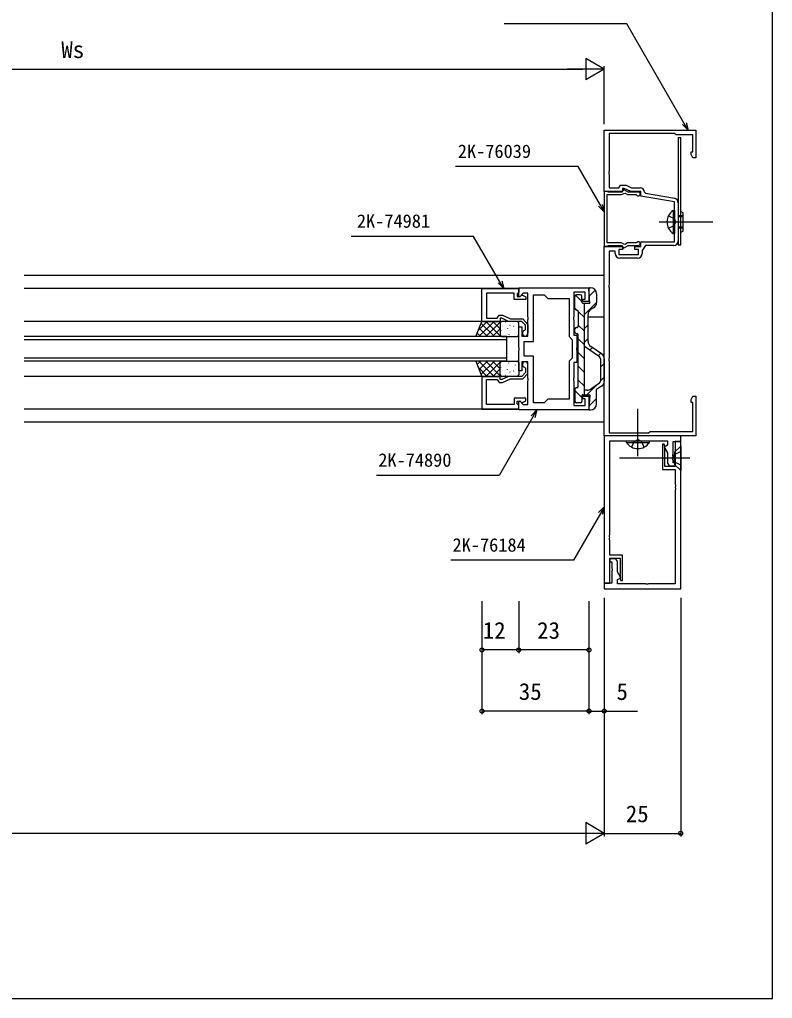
# Model space of a CAD drawing. Units: millimetres, scale not verified. Extents: x -437 to 438, y -681 to 679.
# Drawn here: x 192.1 to 438.3, y -681.2 to -361 of the extents above; entities that cross this region are included whole.
import ezdxf
from ezdxf.enums import TextEntityAlignment as Align

# ---------------------------------------------------------------- set-up
doc = ezdxf.new("R2010")
doc.units = ezdxf.units.MM
doc.header["$LTSCALE"] = 4
for name, color, linetype in [('0-2_YKK_11', 7, 'Continuous'), ('0-3_YKK_12', 2, 'Continuous'), ('0-4_YKK_13', 4, 'Continuous'), ('0-6_YKK_D', 6, 'Continuous'), ('0-7_YKK_ZWAK', 7, 'Continuous')]:
    doc.layers.add(name, color=color, linetype=linetype)
doc.styles.add('ＭＳ ゴシック', font='')
doc.styles.get('ＭＳ ゴシック').set_extended_font_data('MS Gothic')

msp = doc.modelspace()

# ---------------------------------------------------------------- linework, layer by layer
at = {"layer": '0-2_YKK_11'}
for p, q in [((407.5, -420.891), (407.5, -433.4)), ((394.2, -439), (388.4, -439)), ((408.3, -497.2), (383.3, -497.2)), ((383.3, -547.2), (408.3, -547.2))]:
    msp.add_line(p, q, dxfattribs=at)
for points in [[(383.3, -497.2), (383.3, -435.2), (389.3, -435.2), (389.3, -436.2), (388.1, -436.2), (388.1, -437.8), (394.5, -437.8), (394.5, -436.2), (393.3, -436.2), (393.3, -435.2), (395.3, -435.2), (395.3, -433.7), (406.3, -433.7), (406.3, -420.64), (395.3, -418.7), (395.3, -417.2), (391.945, -417.2), (389.8, -416.2), (389.3, -416.2), (389.3, -417.2), (383.3, -417.2), (383.3, -397.2), (413.3, -397.2), (413.3, -406.2), (412.3, -406.2), (411.67, -405.109), (411.67, -404.2), (412.3, -404.2), (412.3, -398.7), (406.8, -398.7), (406.3, -398.2), (384.9, -398.2), (384.9, -410.742), (384.78, -410.925), (384.78, -411.475), (384.9, -411.658), (384.9, -416), (388.1, -416), (388.562, -415.2), (390.495, -415.2)], [(390.495, -415.2), (392.211, -416), (395, -416)], [(394.5, -417.45), (391.151, -417.45), (389.575, -416.54), (389.05, -417.45), (384.733, -417.45), (384.473, -417.3), (384.3, -417.2), (383.3, -417.2)], [(383.3, -417.2), (383.3, -435.1), (384.3, -435.1), (384.473, -435), (384.733, -434.85), (389.05, -434.85), (389.575, -435.76), (391.151, -434.85), (394.5, -434.85)], [(394.001, -433.917), (393.752, -434.05), (390.937, -434.05), (390.119, -434.522), (389.73, -434.444), (388.935, -434.05), (384.3, -434.05), (384.3, -418.25), (388.935, -418.25), (389.73, -417.856), (390.119, -417.778), (390.937, -418.25), (393.752, -418.25), (394.001, -418.383)], [(396.499, -417.451), (396.747, -417.737), (406.26, -419.414)], [(406, -434.9), (396.8, -434.9), (395.7, -436.471), (395.7, -437.5)], [(386.9, -437.5), (386.9, -436.7), (384.9, -436.7), (384.9, -447.742), (384.78, -447.925), (384.78, -448.475), (384.9, -448.658), (384.9, -471.742), (384.78, -471.925), (384.78, -472.475), (384.9, -472.658), (384.9, -496.2), (397.8, -496.2), (398.3, -495.7), (412.3, -495.7), (412.3, -486.2), (411.67, -486.2), (411.67, -485.291), (412.3, -484.2), (413.3, -484.2), (413.3, -497.2), (383.3, -497.2)], [(343.3, -449), (355.3, -449), (355.3, -450.2), (355, -450.5), (354.8, -450.7), (354.8, -451.6), (355.75, -451.6), (356.25, -451.1), (356.561, -451.1), (357.6, -451.7), (357.6, -452.6), (353.8, -452.6), (353.8, -450.5), (344.8, -450.5), (344.8, -458.7), (348.3, -458.7), (348.877, -457.7), (350.022, -457.7), (352.595, -458.9), (356.65, -458.9), (358.3, -460.687), (358.3, -463.6)], [(357.25, -462.713), (357.5, -462.417), (357.5, -461), (356.3, -459.7), (351.945, -459.7), (349.8, -458.7), (349.3, -458.7), (349.3, -459.7), (343.3, -459.7), (343.3, -449)], [(355.3, -448.7), (378.3, -448.7), (378.3, -453.2), (376.3, -453.2), (376.3, -452.4), (377.1, -452.4), (377.1, -450.2), (373.3, -450.2), (373.3, -458.242), (373.18, -458.425), (373.18, -458.975), (373.3, -459.158), (373.3, -464.2), (374.3, -464.2), (374.3, -468.242), (374.18, -468.425), (374.18, -468.975), (374.3, -469.158), (374.3, -473.2), (373.3, -473.2), (373.3, -478.242), (373.18, -478.425), (373.18, -478.975), (373.3, -479.158), (373.3, -487.2), (377.1, -487.2), (377.1, -485), (376.3, -485), (376.3, -484.2), (378.3, -484.2), (378.3, -488.7), (355.3, -488.7), (355.3, -485.9), (355.67, -485.746), (356.824, -486.9), (358.3, -486.9), (358.3, -479.158), (358.42, -478.975), (358.42, -478.425), (358.3, -478.242)], [(358.3, -478.242), (358.3, -472.9), (356.3, -472.9), (356.3, -475.9), (355.3, -475.9), (355.3, -469.158), (355.42, -468.975), (355.42, -468.425), (355.3, -468.242), (355.3, -461.5), (356.3, -461.5), (356.3, -464.5), (358.3, -464.5), (358.3, -459.158), (358.42, -458.975), (358.42, -458.425), (358.3, -458.242), (358.3, -450.5), (356.824, -450.5), (355.67, -451.654), (355.3, -451.5), (355.3, -448.7)], [(343.3, -488.4), (355.3, -488.4), (355.3, -487.2), (355, -486.9), (354.8, -486.7), (354.8, -485.8), (355.75, -485.8), (356.25, -486.3), (356.561, -486.3), (357.6, -485.7), (357.6, -484.8), (353.8, -484.8), (353.8, -486.9), (344.8, -486.9), (344.8, -478.7), (348.3, -478.7), (348.877, -479.7), (350.022, -479.7), (352.595, -478.5), (356.65, -478.5), (358.3, -476.713), (358.3, -473.8)], [(357.25, -474.687), (357.5, -474.983), (357.5, -476.4), (356.3, -477.7), (351.945, -477.7), (349.8, -478.7), (349.3, -478.7), (349.3, -477.7), (343.3, -477.7), (343.3, -488.4)], [(383.3, -497.2), (383.3, -545.4), (385.1, -545.4), (385.1, -537.2), (388.5, -537.2), (388.5, -543.581), (388.439, -543.725), (388.75, -544.5), (389.3, -544.5), (389.3, -536.2), (385.1, -536.2), (385.1, -531.358), (384.98, -531.175), (384.98, -530.625), (385.1, -530.442), (385.1, -530.358), (384.98, -530.175), (384.98, -529.625), (385.1, -529.442), (385.1, -498.83), (393.842, -498.83), (394.025, -498.71), (394.575, -498.71), (394.758, -498.83), (404, -498.83), (404, -500.2), (402.89, -500.841), (404, -502.763), (404, -506.134), (404.5, -507), (406.5, -507), (406.5, -506), (405.8, -506), (405.8, -503.958), (405.68, -503.775), (405.68, -503.225), (405.8, -503.042), (405.8, -499), (408.3, -499), (408.3, -497.2)], [(408.3, -547.2), (408.3, -499), (406.5, -499), (406.5, -507.2), (403.1, -507.2), (403.1, -500.819), (403.162, -500.675), (402.85, -499.9), (402.3, -499.9), (402.3, -508.2), (406.5, -508.2), (406.5, -513.042), (406.62, -513.225), (406.62, -513.775), (406.5, -513.958), (406.5, -514.042), (406.62, -514.225), (406.62, -514.775), (406.5, -514.958), (406.5, -545.57), (397.758, -545.57), (397.575, -545.69), (397.025, -545.69), (396.842, -545.57), (387.6, -545.57), (387.6, -544.2), (388.71, -543.559), (387.6, -541.637), (387.6, -538.266), (387.1, -537.4), (385.1, -537.4), (385.1, -538.4), (385.8, -538.4), (385.8, -540.442), (385.92, -540.625), (385.92, -541.175), (385.8, -541.358), (385.8, -545.4), (383.3, -545.4), (383.3, -547.2)]]:
    msp.add_lwpolyline(points, dxfattribs=at)
msp.add_lwpolyline([(360.1, -486.4), (360.1, -471.1), (357.1, -471.1), (357.1, -466.3), (360.1, -466.3), (360.1, -451), (363.6, -451), (364.8, -452.2), (371.8, -452.2), (371.8, -464.7), (372.8, -465.7), (372.8, -471.7), (371.8, -472.7), (371.8, -485.2), (364.8, -485.2), (363.6, -486.4)], close=True, dxfattribs=at)
for centre, radius, start, end in [((395, -417.5), 1.5, 1.87261, 90), ((394.5, -418.05), 0.6, 213.74896, 89.99997), ((406, -420.891), 1.5, 0.00001, 79.99999), ((394.5, -434.25), 0.6, 270.00003, 146.25104), ((406, -433.4), 1.5, 270.00001, 359.99999), ((388.4, -437.5), 1.5, 180.00001, 269.99999), ((394.2, -437.5), 1.5, 270.00001, 359.99999), ((357.4, -463.6), 0.9, 99.59406, 0), ((357.4, -473.8), 0.9, 360, 260.40594)]:
    msp.add_arc(centre, radius, start, end, dxfattribs=at)
at = {"layer": '0-3_YKK_12'}
for p, q in [((383.3, -444.7), (193.55, -444.7)), ((355.3, -449), (193.55, -449)), ((343.3, -459.7), (193.55, -459.7)), ((378, -458.2), (383.3, -458.2)), ((351.3, -464.7), (193.55, -464.7)), ((351.3, -465.7), (193.55, -465.7)), ((351.3, -464.7), (351.3, -472.7)), ((351.3, -471.7), (193.55, -471.7)), ((351.3, -472.7), (193.55, -472.7)), ((343.3, -477.7), (193.55, -477.7)), ((355.3, -488.4), (193.55, -488.4)), ((383.3, -492.7), (193.55, -492.7))]:
    msp.add_line(p, q, dxfattribs=at)
at = {"layer": '0-4_YKK_13'}
for p, q in [((405.791, -423.446), (406.3, -423.446)), ((406.3, -423.446), (406.3, -430.946)), ((409.1, -425.196), (407.5, -425.196)), ((409.1, -425.496), (407.5, -425.496)), ((409.1, -424.196), (408.3, -423.734)), ((409.1, -430.196), (409.1, -424.196)), ((401.3, -427.196), (418.8, -427.196)), ((409.1, -428.896), (407.5, -428.896)), ((409.1, -429.196), (407.5, -429.196)), ((409.1, -430.196), (408.3, -430.658)), ((373.7, -455.5), (373.7, -451.5)), ((373.925, -451.083), (376, -453.158)), ((375.5, -451), (374.2, -451)), ((376, -453.4), (376, -451.5)), ((378.451, -451.369), (380.365, -449.455)), ((378.6, -448.7), (378.8, -448.7)), ((380.8, -450.7), (380.8, -453.543)), ((376.542, -453.7), (376.8, -453.958)), ((376.8, -457.51), (380.8, -453.51)), ((376.8, -483.7), (376.8, -453.7)), ((373.7, -455.348), (374.355, -456.003)), ((374.3, -456), (374.2, -456)), ((374.797, -456.445), (376.8, -458.448)), ((374.8, -456.5), (374.8, -461.2)), ((378, -466.244), (378, -457.464)), ((379.792, -455.279), (379.008, -455.727)), ((345.038, -459.7), (342.141, -462.597)), ((347.283, -459.7), (342.283, -464.7)), ((347.361, -464.7), (343.032, -460.371)), ((349.3, -459.928), (344.528, -464.7)), ((349.3, -464.394), (344.606, -459.7)), ((349.3, -462.149), (346.851, -459.7)), ((349.3, -459.904), (349.096, -459.7)), ((349.3, -460.2), (349.3, -464.2)), ((354.8, -459.7), (349.8, -459.7)), ((350.951, -459.954), (350.927, -459.998)), ((352.52, -461.062), (352.431, -461.109)), ((355.3, -464.2), (355.3, -460.2)), ((374.8, -460.938), (376.8, -462.938)), ((376.8, -462), (378, -460.8)), ((342.871, -464.7), (341.749, -463.578)), ((345.116, -464.7), (342.39, -461.975)), ((349.3, -462.173), (346.773, -464.7)), ((349.493, -462.622), (349.469, -462.666)), ((349.882, -461.512), (349.874, -461.518)), ((351.604, -463.565), (351.596, -463.571)), ((351.685, -461.979), (351.661, -462.023)), ((352.117, -464.055), (352.093, -464.099)), ((353.575, -461.388), (353.551, -461.432)), ((354.069, -461.356), (354.062, -461.363)), ((354.309, -463.412), (354.285, -463.456)), ((373.7, -463.2), (373.7, -462.2)), ((374.3, -461.7), (374.2, -461.7)), ((374.2, -463.7), (374.3, -463.7)), ((374.8, -480.9), (374.8, -464.2)), ((349.3, -464.419), (349.019, -464.7)), ((349.8, -464.7), (354.8, -464.7)), ((350.227, -464.647), (350.203, -464.691)), ((374.8, -465.429), (376.8, -467.429)), ((376.8, -466.49), (378, -465.29)), ((374.8, -469.919), (376.8, -471.919)), ((381.749, -471.297), (376.8, -467.931)), ((378.615, -469.165), (379.475, -468.305)), ((382.423, -470.308), (378.876, -467.898)), ((381.288, -470.983), (382.149, -470.122)), ((342.871, -472.7), (341.749, -473.822)), ((347.283, -477.7), (342.283, -472.7)), ((345.116, -472.7), (342.39, -475.425)), ((347.361, -472.7), (343.032, -477.029)), ((349.3, -477.472), (344.528, -472.7)), ((349.3, -473.006), (344.606, -477.7)), ((349.3, -475.227), (346.773, -472.7)), ((349.3, -472.981), (349.019, -472.7)), ((349.3, -477.2), (349.3, -473.2)), ((349.8, -472.7), (354.8, -472.7)), ((350.227, -472.753), (350.203, -472.709)), ((351.604, -473.835), (351.596, -473.829)), ((352.117, -473.345), (352.093, -473.301)), ((355.3, -473.2), (355.3, -477.2)), ((382.1, -471.958), (382.1, -479.242)), ((382.1, -474.661), (383.3, -473.461)), ((383.3, -471.962), (383.3, -479.243)), ((345.038, -477.7), (342.141, -474.803)), ((349.3, -475.251), (346.851, -477.7)), ((349.493, -474.778), (349.469, -474.734)), ((349.882, -475.888), (349.874, -475.882)), ((351.685, -475.421), (351.661, -475.377)), ((352.52, -476.338), (352.431, -476.291)), ((353.575, -476.012), (353.551, -475.968)), ((354.069, -476.044), (354.062, -476.037)), ((354.309, -473.988), (354.285, -473.944)), ((374.8, -474.409), (376.8, -476.409)), ((349.3, -477.496), (349.096, -477.7)), ((354.8, -477.7), (349.8, -477.7)), ((350.951, -477.446), (350.927, -477.402)), ((374.8, -478.899), (376.8, -480.899)), ((381.75, -479.903), (378.881, -481.854)), ((382.1, -479.151), (383.3, -477.951)), ((373.7, -481.9), (373.7, -485.9)), ((373.7, -482.289), (376, -484.589)), ((374.3, -481.4), (374.2, -481.4)), ((377.756, -482.2), (376.8, -482.2)), ((377.551, -483.7), (380.493, -480.758)), ((382.423, -480.898), (380.8, -482)), ((380.8, -486.7), (380.8, -482)), ((375.5, -486.4), (374.2, -486.4)), ((376, -484), (376, -485.9)), ((376.3, -483.7), (378.6, -483.7)), ((378.6, -483.7), (378.301, -488.381)), ((378.365, -487.376), (380.8, -484.941)), ((378.6, -488.7), (378.8, -488.7)), ((394.3, -503.83), (394.3, -488.33)), ((390.55, -499.339), (390.55, -498.83)), ((390.55, -498.83), (398.05, -498.83)), ((406.3, -502.5), (406.3, -506.5)), ((408.3, -500.5), (408.3, -508.5)), ((411.3, -504.5), (388.3, -504.5)), ((408.3, -508.5), (406.3, -506.5))]:
    msp.add_line(p, q, dxfattribs=at)
for points in [[(407.5, -434.696), (408.3, -434.696), (408.3, -399.696), (407.5, -399.696)], [(341.3, -464.7), (343.3, -459.7), (349.3, -459.7), (349.3, -464.7)], [(341.3, -472.7), (343.3, -477.7), (349.3, -477.7), (349.3, -472.7)]]:
    msp.add_lwpolyline(points, close=True, dxfattribs=at)
for points in [[(404.291, -425.146), (406.146, -426.051), (406.755, -427.196)], [(405.791, -423.446), (405.791, -430.946), (406.3, -430.946)], [(404.291, -429.246), (406.146, -428.341), (406.755, -427.196)], [(376.3, -453.7), (378.6, -453.7), (378.301, -449.019)], [(390.55, -499.339), (398.05, -499.339), (398.05, -498.83)], [(392.25, -500.839), (393.155, -498.984), (394.3, -498.375)], [(396.35, -500.839), (395.445, -498.984), (394.3, -498.375)], [(408.3, -502.3), (406.147, -503.35), (405.536, -504.5)], [(408.3, -500.5), (406.3, -502.5), (406.3, -506.5)], [(408.3, -506.7), (406.147, -505.65), (405.536, -504.5)]]:
    msp.add_lwpolyline(points, dxfattribs=at)
for centre, radius, start, end in [((408.327, -427.196), 4.527, 124.06671, 235.93329), ((374.2, -451.5), 0.5, 89.99641, 179.99641), ((375.5, -451.5), 0.5, 359.99641, 89.99641), ((378.6, -449), 0.3, 90, 183.65976), ((378.8, -450.7), 2, 360, 90), ((376.3, -453.4), 0.3, 179.99641, 270), ((378.8, -453.543), 2, 299.74538, 360), ((374.2, -455.5), 0.5, 179.99641, 270), ((374.3, -456.5), 0.5, 360, 89.99997), ((380, -457.464), 2, 119.74538, 180), ((349.8, -460.2), 0.5, 90, 180), ((354.8, -460.2), 0.5, 0, 90), ((349.8, -464.2), 0.5, 180, 270), ((354.8, -464.2), 0.5, 270, 0), ((374.2, -462.2), 0.5, 89.99641, 179.99641), ((374.2, -463.2), 0.5, 179.99641, 269.99641), ((374.3, -461.2), 0.5, 269.99641, 360), ((374.3, -464.2), 0.5, 0, 89.97137), ((380, -466.244), 2, 180, 235.81101), ((381.3, -471.962), 2, 0.00289, 55.81101), ((349.8, -473.2), 0.5, 90, 180), ((354.8, -473.2), 0.5, 0, 90), ((381.3, -471.958), 0.8, 0.00289, 55.78387), ((349.8, -477.2), 0.5, 180, 270), ((354.8, -477.2), 0.5, 270, 0), ((381.3, -479.242), 0.8, 304.21613, 0.00289), ((381.3, -479.244), 2, 304.16806, 0.00289), ((374.2, -481.9), 0.5, 90, 180.00359), ((374.3, -480.9), 0.5, 270, 0), ((377.756, -480.2), 2, 270, 304.21613), ((374.2, -485.9), 0.5, 180.00359, 270.00359), ((375.5, -485.9), 0.5, 270.00359, 0.00359), ((376.3, -484), 0.3, 90, 180.00359), ((378.8, -486.7), 2, 270, 0), ((378.6, -488.4), 0.3, 176.34024, 270), ((394.3, -496.803), 4.527, 214.06671, 325.93329)]:
    msp.add_arc(centre, radius, start, end, dxfattribs=at)
at = {"layer": '0-6_YKK_D'}
for p, q in [((383.3, -377.2), (377.238, -373.7)), ((377.238, -373.7), (377.238, -380.7)), ((47.8, -377.2), (376.3, -377.2)), ((383.3, -377.2), (371.176, -377.2)), ((383.3, -377.2), (377.238, -380.7)), ((383.3, -395.2), (383.3, -376.2)), ((383.3, -550.2), (383.3, -628.2)), ((383.3, -550.2), (383.3, -628.2)), ((408.3, -550.2), (408.3, -628.199)), ((343.3, -551.2), (343.3, -568.2)), ((343.3, -551.2), (343.3, -588.2)), ((355.3, -551.2), (355.3, -568.2)), ((355.3, -551.2), (355.3, -568.2)), ((378.3, -551.2), (378.3, -568.2)), ((378.3, -551.2), (378.3, -588.2)), ((378.3, -551.2), (378.3, -588.2)), ((383.3, -551.2), (383.3, -588.2)), ((355.3, -567.2), (343.3, -567.2)), ((378.3, -567.2), (355.3, -567.2)), ((378.3, -587.2), (343.3, -587.2)), ((383.3, -627.2), (377.238, -623.7)), ((377.238, -623.7), (377.238, -630.7)), ((376.3, -627.2), (-334.7, -627.2)), ((383.3, -627.2), (371.176, -627.2)), ((383.3, -627.2), (377.238, -630.7)), ((383.3, -627.2), (408.3, -627.199))]:
    msp.add_line(p, q, dxfattribs=at)
for points in [[(410.754, -397.2), (409.479, -394.992), (390.633, -362.35), (350.554, -362.35)], [(410.07, -394.65), (410.754, -397.2), (408.887, -395.333)], [(383.3, -423.898), (382.025, -421.689), (374.739, -409.07), (334.66, -409.07)], [(382.617, -421.348), (383.3, -423.898), (381.433, -422.031)], [(350.427, -449), (349.152, -446.792), (340.555, -431.901), (300.476, -431.901)], [(349.743, -446.45), (350.427, -449), (348.56, -447.133)], [(361.222, -488.7), (359.947, -490.908), (348.878, -510.079), (308.8, -510.079)], [(359.355, -490.567), (361.222, -488.7), (360.538, -491.25)], [(383.3, -520.384), (382.025, -522.592), (373.208, -537.864), (333.129, -537.864)], [(381.433, -522.25), (383.3, -520.384), (382.617, -522.934)], [(378.3, -587.2), (383.3, -587.2), (394.197, -587.2)]]:
    msp.add_lwpolyline(points, dxfattribs=at)
for centre in [(343.3, -567.2), (355.3, -567.2), (355.3, -567.2), (378.3, -567.2), (343.3, -587.2), (378.3, -587.2), (383.3, -587.2), (408.3, -627.199)]:
    msp.add_circle(centre, 0.637, dxfattribs=at)
at = {"layer": '0-7_YKK_ZWAK'}
msp.add_lwpolyline([(-436.7, -681.2), (438.3, -681.2), (438.3, 643.8)], dxfattribs=at)

# ---------------------------------------------------------------- texts
at = {"layer": '0-6_YKK_D', "style": 'ＭＳ ゴシック'}
for s, height, p in [('Ws', 5.499, (205.701, -375.2)), ('2K-76039', 4.399, (335.405, -407.57)), ('2K-74981', 4.399, (302.38, -430.401)), ('2K-74890', 4.399, (309.374, -508.579)), ('2K-76184', 4.399, (333.669, -536.364)), ('12', 5.499, (343.547, -565.2)), ('23', 5.499, (361.345, -565.2)), ('35', 5.499, (355.345, -585.2)), ('5', 5.499, (387.296, -585.2)), ('25', 5.499, (390.346, -625.2))]:
    msp.add_text(s, height=height, dxfattribs=at).set_placement(p, align=Align.BOTTOM_LEFT)

doc.saveas('drawing.dxf')
